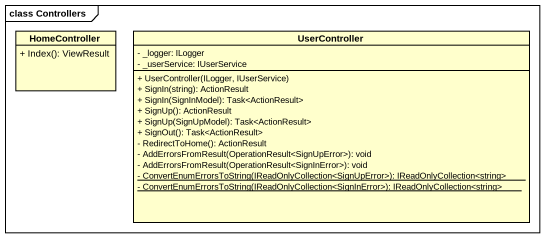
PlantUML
@startuml
mainframe class Controllers
hide circle
hide empty members
skinparam classAttributeIconSize 0
class HomeController {
  + Index(): ViewResult
}
class UserController {
  - _logger: ILogger
  - _userService: IUserService
  + UserController(ILogger, IUserService)
  + SignIn(string): ActionResult
  + SignIn(SignInModel): Task<ActionResult>
  + SignUp(): ActionResult
  + SignUp(SignUpModel): Task<ActionResult>
  + SignOut(): Task<ActionResult>
  - RedirectToHome(): ActionResult
  - AddErrorsFromResult(OperationResult<SignUpError>): void
  - AddErrorsFromResult(OperationResult<SignInError>): void
  {static} - ConvertEnumErrorsToString(IReadOnlyCollection<SignUpError>): IReadOnlyCollection<string>
  {static} - ConvertEnumErrorsToString(IReadOnlyCollection<SignInError>): IReadOnlyCollection<string>
}
@enduml
